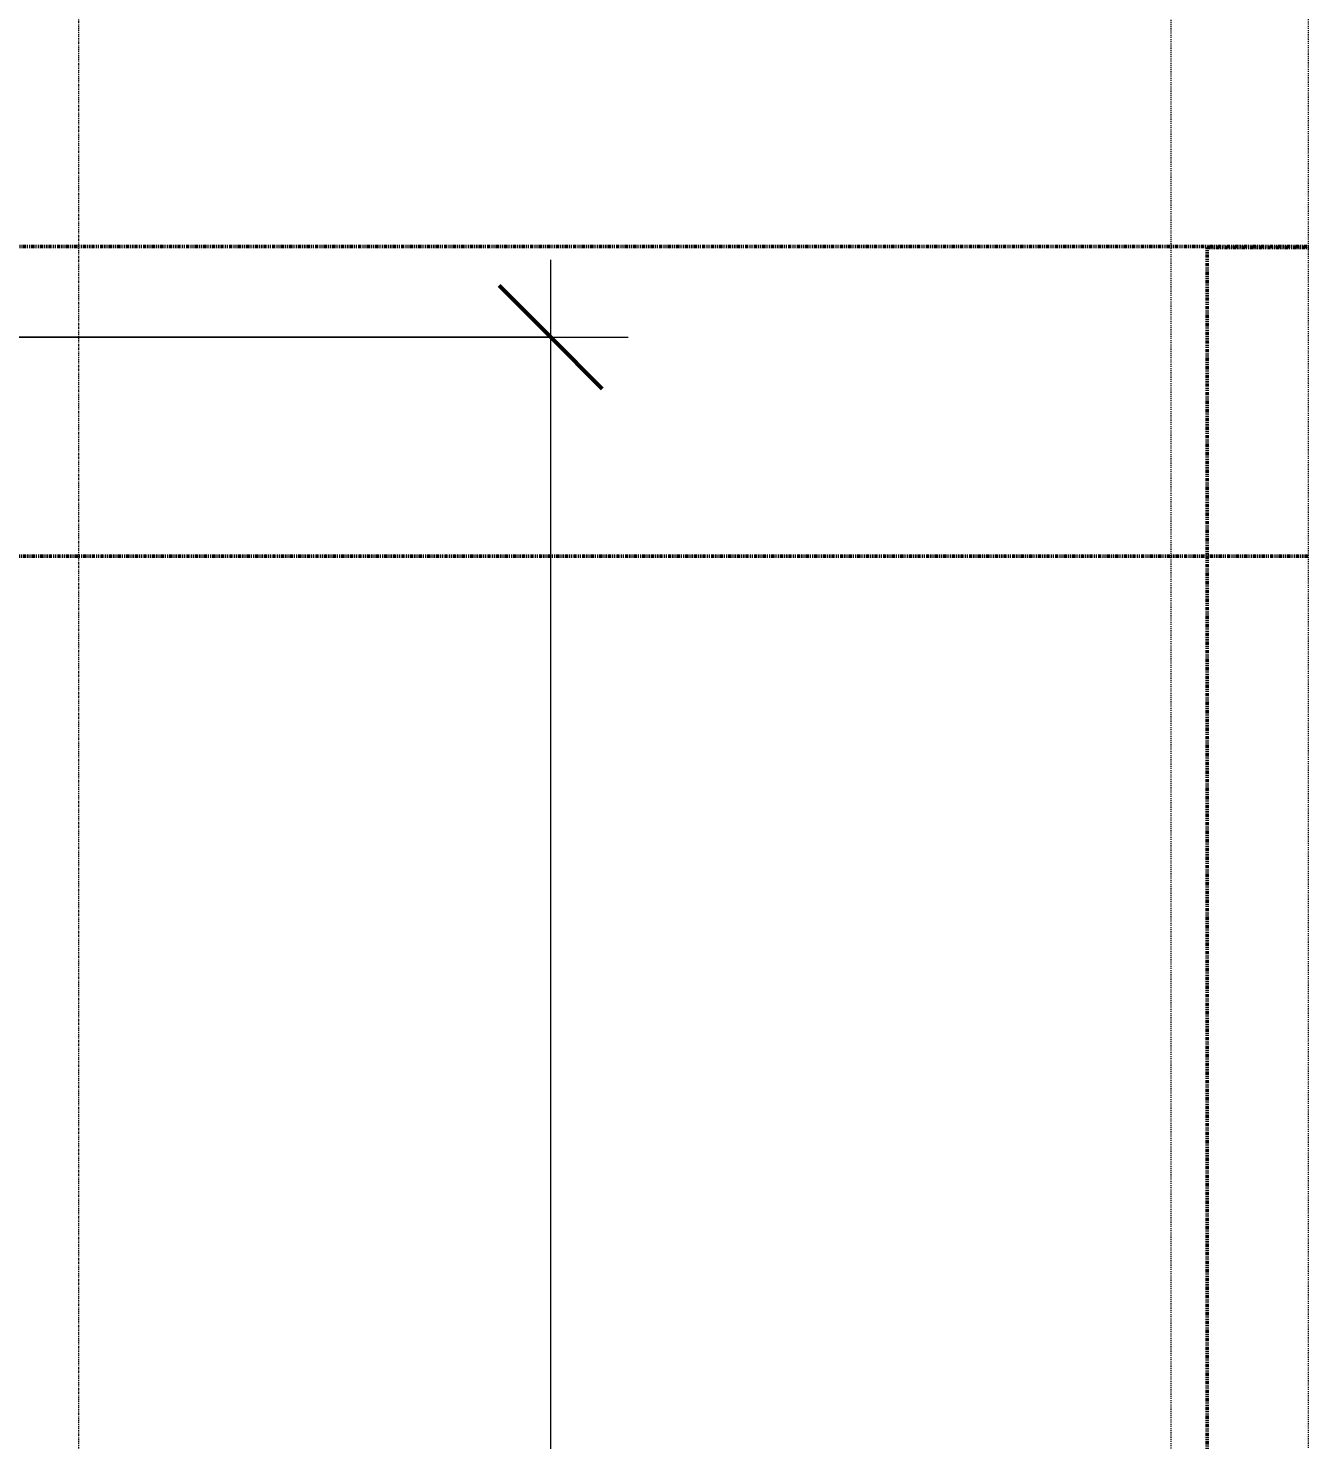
# Model space of a CAD drawing. Header units: inches. Extents: x -4218 to -1814, y 9706 to 12426.
# Drawn here: x -2059.8 to -1910.9, y 11985.9 to 12150.1 of the extents above; entities that cross this region are included whole.
import ezdxf

# ---------------------------------------------------------------- set-up
doc = ezdxf.new("R2010")
doc.units = ezdxf.units.IN
doc.header["$MEASUREMENT"] = 0
for name, pattern in [('Aligning Line 1_8_', [0.25, 0.125, -0.125]), ('Dash Dot 3_16_', [0.3125, 0.1875, -0.0625, 0, -0.0625]), ('Double Dash 3_8_', [1, 0.375, -0.125, 0.125, -0.125, 0.125, -0.125])]:
    doc.linetypes.add(name, pattern=pattern)
for name, color, linetype, lineweight in [('0-1', 7, 'Continuous', 5), ('0-4', 147, 'Aligning Line 1_8_', 9), ('A-ANNO-DIMS', 211, 'Continuous', 9), ('A-ANNO-DIMS-96', 211, 'Continuous', 9), ('A-ANNO-SYMB-1', 150, 'Dash Dot 3_16_', 9), ('C-PROP-LINE', 91, 'Double Dash 3_8_', 50), ('C-PROP-LINE-1', 250, 'Double Dash 3_8_', 50), ('G-ANNO-SYMB-1', 147, 'Aligning Line 1_8_', 9)]:
    doc.layers.add(name, color=color, linetype=linetype, lineweight=lineweight)
doc.styles.add('Century Gothic', font='ufonts.com_century-gothic.ttf', dxfattribs={"height": 9})
doc.dimstyles.new('OD__1_8__Tol__', dxfattribs={"dimscale": 12, "dimtxt": 9.397514, "dimasz": 1, "dimexe": 0.75, "dimexo": 0.5, "dimgap": 0.125, "dimtad": 1, "dimdec": 3, "dimrnd": 0.125, "dimzin": 3, "dimdsep": 46, "dimlunit": 4, "dimtxsty": 'Century Gothic', "dimblk1": 'OBLIQUE', "dimblk2": 'OBLIQUE', "dimsah": 1, "dimcen": 0.09, "dimdle": 0.75, "dimazin": 0, "dimtfac": 1, "dimtdec": 4, "dimtix": 1, "dimtmove": 0, "dimatfit": 3, "dimfxl": 1, "dimtvp": 1, "dimtfill": 1, "dimfrac": 2, "dimtolj": 1, "dimtzin": 0, "dimarcsym": 2})

# ---------------------------------------------------------------- blocks, each defined once
blk = doc.blocks.new('Family - ___-1878357-FLOOR PLAN - 3RD FLOOR')
at = {"layer": 'C-PROP-LINE-1'}
blk.add_line((-3869.45, 12124.69), (-1910.91, 12124.69), dxfattribs=at)
blk = doc.blocks.new('Family - ___-1878392-FLOOR PLAN - 3RD FLOOR')
at = {"layer": 'C-PROP-LINE-1'}
blk.add_line((-3833.41, 12088.69), (-1910.91, 12088.69), dxfattribs=at)
blk = doc.blocks.new('CTR - 1st Phase - Shell_rvt-1-FLOOR PLAN - 3RD FLOOR')
at = {"layer": 'G-ANNO-SYMB-1'}
blk.add_line((-1926.95, 12280.06), (-1926.95, 9756.53), dxfattribs=at)
at = {"layer": '0-4'}
for name in ['Family - ___-1878357-FLOOR PLAN - 3RD FLOOR', 'Family - ___-1878392-FLOOR PLAN - 3RD FLOOR']:
    blk.add_blockref(name, (0, 0), dxfattribs=at)
blk = doc.blocks.new('CTR - 1st Phase -Stairs _ Elevators_rvt-1-FLOOR PLAN - 3RD FLOOR')
at = {"layer": 'G-ANNO-SYMB-1'}
blk.add_line((-1910.96, 12280.11), (-1910.96, 9706.24), dxfattribs=at)
blk = doc.blocks.new('Family - ___-1869111-FLOOR PLAN - 3RD FLOOR')
at = {"layer": 'C-PROP-LINE'}
for p, q in [((-1922.72, 11241.39), (-1922.72, 12124.59)), ((-1922.72, 12124.59), (-1910.91, 12124.59))]:
    blk.add_line(p, q, dxfattribs=at)
blk = doc.blocks.new('DIMBLOCK30-FLOOR PLAN - 3RD FLOOR')
at = {"layer": 'A-ANNO-DIMS-96'}
for p, q in [((-1999.05, 11682.99), (-1999.05, 12123.15)), ((-2066.36, 12114.15), (-1990.05, 12114.15)), ((-1999.05, 12114.15), (-2066.36, 12114.15)), ((-2070.17, 11682.99), (-1990.05, 11682.99)), ((-1999.05, 11682.99), (-2070.17, 11682.99))]:
    blk.add_line(p, q, dxfattribs=at)
at = {"layer": 'A-ANNO-DIMS-96', "lineweight": 50}
for p, q in [((-1999.05, 12114.15), (-2005.05, 12120.15)), ((-1999.05, 12114.15), (-1993.05, 12108.15)), ((-1999.05, 11682.99), (-2005.05, 11688.99)), ((-1999.05, 11682.99), (-1993.05, 11676.99))]:
    blk.add_line(p, q, dxfattribs=at)
at = {"layer": 'A-ANNO-DIMS-96', "color": 0, "insert": (-2012.09, 11864.34), "char_height": 9, "width": 82.1611, "attachment_point": 1, "rotation": 90, "line_spacing_factor": 0.984502, "style": 'Century Gothic', "bg_fill": 3, "box_fill_scale": 1.25, "bg_fill_color": 256, "bg_fill_true_color": 13158600, "bg_fill_transparency": 0}
blk.add_mtext('35\' - 11 1/8"', dxfattribs=at)
blk = doc.blocks.new('_Oblique')
at = {"color": 0, "linetype": 'ByBlock', "lineweight": -2}
blk.add_line((-0.5, -0.5), (0.5, 0.5), dxfattribs=at)

msp = doc.modelspace()

# ---------------------------------------------------------------- block references
at = {"layer": '0-1'}
for name in ['CTR - 1st Phase - Shell_rvt-1-FLOOR PLAN - 3RD FLOOR', 'CTR - 1st Phase -Stairs _ Elevators_rvt-1-FLOOR PLAN - 3RD FLOOR']:
    msp.add_blockref(name, (0, 0), dxfattribs=at)
at = {"layer": 'C-PROP-LINE'}
msp.add_blockref('Family - ___-1869111-FLOOR PLAN - 3RD FLOOR', (0, 0), dxfattribs=at)

# ---------------------------------------------------------------- next in the draw order: dimensions: what is measured, and where the dimension line sits
at = {"layer": 'A-ANNO-DIMS'}
dim = msp.add_linear_dim(base=(-1999.0536274284, 12114.1518961105), p1=(-2076.1737366793, 11682.9893961106), p2=(-2072.3612366797, 12114.1518961105), angle=90, dimstyle='OD__1_8__Tol__', override={"dimpost": '<>', "dimfxl": 431.179355}, dxfattribs=at)
dim.commit()
dim.dimension.update_dxf_attribs({"geometry": 'DIMBLOCK30-FLOOR PLAN - 3RD FLOOR', "text_midpoint": (-2005.7786444623, 11898.5706461106)})

# ---------------------------------------------------------------- next in the draw order: linework, layer by layer
at = {"layer": 'A-ANNO-SYMB-1'}
msp.add_line((-2053.90437, 11056.25156), (-2053.90437, 12232.25156), dxfattribs=at)

doc.saveas('drawing.dxf')
